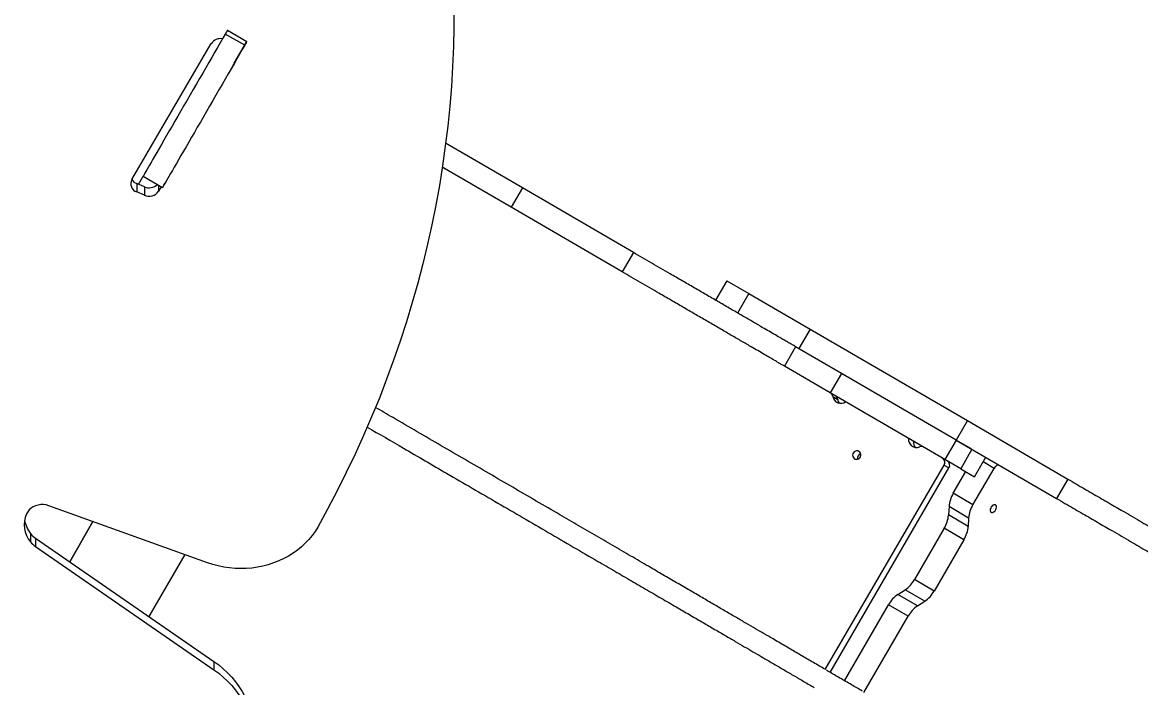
# Model space of a CAD drawing. Header units: millimetres. Extents: x -8422 to 28150, y -6982 to 5510.
# Drawn here: x -139 to 909, y -1743 to -1119 of the extents above; entities that cross this region are included whole.
import ezdxf

# ---------------------------------------------------------------- set-up
doc = ezdxf.new("R2010")
doc.units = ezdxf.units.MM
for name, color, linetype in [('DIKOM_ОБЪЕКТ', 7, 'Continuous'), ('DIKOM_РАЗМЕР_ЗОНА', 7, 'Continuous'), ('DIKOM_РАЗМЕР_ОБЪЕКТА', 7, 'Continuous')]:
    doc.layers.add(name, color=color, linetype=linetype)
doc.styles.add('style1', font='arial.ttf', dxfattribs={"width": 0.8})
doc.dimstyles.new('1-50', dxfattribs={"dimtxt": 300, "dimasz": 200, "dimexe": 100, "dimexo": 0, "dimgap": 100, "dimtad": 1, "dimdec": 0, "dimtxsty": 'style1', "dimcen": 0, "dimclrd": 7, "dimclre": 7, "dimadec": 1, "dimazin": 2, "dimtfac": 1, "dimtdec": 0, "dimtmove": 1, "dimatfit": 3, "dimfxl": 0, "dimlwd": 25, "dimlwe": 18, "dimarcsym": 0})

# ---------------------------------------------------------------- blocks, each defined once
blk = doc.blocks.new('*D0')
at = {"layer": 'Defpoints', "color": 0, "transparency": 16777216}
for p in [(1363.3, 4015), (-6011, -2710), (-2661.5, -2710)]:
    blk.add_point(p, dxfattribs=at)
at = {"layer": 'DIKOM_РАЗМЕР_ОБЪЕКТА', "color": 7, "lineweight": 18, "transparency": 16777216}
for p, q in [((1363.3, 4015), (-6111, 4015)), ((-2661.5, -2710), (-6111, -2710))]:
    blk.add_line(p, q, dxfattribs=at)
at = {"layer": 'DIKOM_РАЗМЕР_ОБЪЕКТА', "color": 7, "lineweight": 25, "transparency": 16777216}
blk.add_line((-6011, 3815), (-6011, -2510), dxfattribs=at)
at = {"layer": 'DIKOM_РАЗМЕР_ОБЪЕКТА', "color": 7, "transparency": 16777216}
for points in [[(-6044.3, 3815), (-5977.6, 3815), (-6011, 4015)], [(-6044.3, -2510), (-5977.6, -2510), (-6011, -2710)]]:
    blk.add_solid(points, dxfattribs=at)
at = {"layer": 'DIKOM_РАЗМЕР_ОБЪЕКТА', "color": 0, "transparency": 16777216, "insert": (-6264.1, 652.5), "char_height": 300, "attachment_point": 5, "rotation": 90, "style": 'style1'}
blk.add_mtext('6700', dxfattribs=at)
blk = doc.blocks.new('*D1')
at = {"layer": 'Defpoints', "color": 0, "transparency": 16777216}
for p in [(-5348.3, 1737), (6047.5, 1360.2), (6047.5, -3315.3)]:
    blk.add_point(p, dxfattribs=at)
at = {"layer": 'DIKOM_РАЗМЕР_ОБЪЕКТА', "color": 7, "lineweight": 18, "transparency": 16777216}
for p, q in [((-5348.3, 1737), (-5348.3, -3415.3)), ((6047.5, 1360.2), (6047.5, -3415.3))]:
    blk.add_line(p, q, dxfattribs=at)
at = {"layer": 'DIKOM_РАЗМЕР_ОБЪЕКТА', "color": 7, "lineweight": 25, "transparency": 16777216}
blk.add_line((-5148.3, -3315.3), (5847.5, -3315.3), dxfattribs=at)
at = {"layer": 'DIKOM_РАЗМЕР_ОБЪЕКТА', "color": 7, "transparency": 16777216}
for points in [[(-5148.3, -3282), (-5148.3, -3348.7), (-5348.3, -3315.3)], [(5847.5, -3282), (5847.5, -3348.7), (6047.5, -3315.3)]]:
    blk.add_solid(points, dxfattribs=at)
at = {"layer": 'DIKOM_РАЗМЕР_ОБЪЕКТА', "color": 0, "transparency": 16777216, "insert": (349.6, -3062.2), "char_height": 300, "attachment_point": 5, "style": 'style1'}
blk.add_mtext('11400', dxfattribs=at)
blk = doc.blocks.new('*D2')
at = {"layer": 'Defpoints', "color": 0, "transparency": 16777216}
for p in [(8043.9, 833.9), (-7345.5, 649), (8043.9, -5007.3)]:
    blk.add_point(p, dxfattribs=at)
at = {"layer": 'DIKOM_РАЗМЕР_ЗОНА', "color": 7, "lineweight": 18, "transparency": 16777216}
for p, q in [((8043.9, 833.9), (8043.9, -5107.3)), ((-7345.5, 649), (-7345.5, -5107.3))]:
    blk.add_line(p, q, dxfattribs=at)
at = {"layer": 'DIKOM_РАЗМЕР_ЗОНА', "color": 7, "lineweight": 25, "transparency": 16777216}
blk.add_line((-7145.5, -5007.3), (7843.9, -5007.3), dxfattribs=at)
at = {"layer": 'DIKOM_РАЗМЕР_ЗОНА', "color": 7, "transparency": 16777216}
for points in [[(-7145.5, -4974), (-7145.5, -5040.7), (-7345.5, -5007.3)], [(7843.9, -4974), (7843.9, -5040.7), (8043.9, -5007.3)]]:
    blk.add_solid(points, dxfattribs=at)
at = {"layer": 'DIKOM_РАЗМЕР_ЗОНА', "color": 0, "transparency": 16777216, "insert": (349.2, -4754.2), "char_height": 300, "attachment_point": 5, "style": 'style1'}
blk.add_mtext('15400', dxfattribs=at)
blk = doc.blocks.new('*D3')
at = {"layer": 'Defpoints', "color": 0, "transparency": 16777216}
for p in [(620.2, 5510), (-7972, -4607.5), (-3279.2, -4607.5)]:
    blk.add_point(p, dxfattribs=at)
at = {"layer": 'DIKOM_РАЗМЕР_ЗОНА', "color": 7, "lineweight": 18, "transparency": 16777216}
for p, q in [((620.2, 5510), (-8072, 5510)), ((-3279.2, -4607.5), (-8072, -4607.5))]:
    blk.add_line(p, q, dxfattribs=at)
at = {"layer": 'DIKOM_РАЗМЕР_ЗОНА', "color": 7, "lineweight": 25, "transparency": 16777216}
blk.add_line((-7972, 5310), (-7972, -4407.5), dxfattribs=at)
at = {"layer": 'DIKOM_РАЗМЕР_ЗОНА', "color": 7, "transparency": 16777216}
for points in [[(-8005.3, 5310), (-7938.6, 5310), (-7972, 5510)], [(-8005.3, -4407.5), (-7938.6, -4407.5), (-7972, -4607.5)]]:
    blk.add_solid(points, dxfattribs=at)
at = {"layer": 'DIKOM_РАЗМЕР_ЗОНА', "color": 0, "transparency": 16777216, "insert": (-8225.1, 451.3), "char_height": 300, "attachment_point": 5, "rotation": 90, "style": 'style1'}
blk.add_mtext('10100', dxfattribs=at)

msp = doc.modelspace()

# ---------------------------------------------------------------- linework, layer by layer
at = {"layer": 'DIKOM_ОБЪЕКТ', "color": 7, "linetype": 'Continuous', "lineweight": 15}
for p, q in [((69.3, -1140.4), (51.1, -1129.9)), ((71.2, -1137.1), (53, -1126.6)), ((-36.5, -1266.4), (37.8, -1138.9)), ((59.5, -1157.3), (68.7, -1141.4)), ((329.6, -1274.1), (257.6, -1232.3)), ((319, -1292.3), (254.5, -1254.8)), ((-30.3, -1270.9), (-25.9, -1263.2)), ((-25.9, -1263.2), (-7.7, -1273.7)), ((-32, -1270.1), (-32, -1277.9)), ((-24.8, -1273.2), (-32, -1270.1)), ((-24.8, -1281), (-32, -1277.9)), ((-24.8, -1273.2), (-24.8, -1281)), ((-11.4, -1271.6), (-11.4, -1277.1)), ((-9, -1273), (-11.4, -1277.1)), ((329.6, -1274.1), (319, -1292.3)), ((433.7, -1334.6), (329.6, -1274.1)), ((423.1, -1352.8), (319, -1292.3)), ((433.7, -1334.6), (423.1, -1352.8)), ((521.3, -1361.3), (510.8, -1379.4)), ((521.3, -1361.3), (541.9, -1373.2)), ((541.9, -1373.2), (531.4, -1391.4)), ((541.9, -1373.2), (599.3, -1406.6)), ((599.3, -1406.6), (588.8, -1424.8)), ((599.3, -1406.6), (746.8, -1492.3)), ((585.8, -1423), (575.2, -1441.2)), ((628.8, -1448), (585.8, -1423)), ((618.2, -1466.2), (575.2, -1441.2)), ((628.8, -1448), (618.2, -1466.2)), ((736.2, -1510.5), (628.8, -1448)), ((725.7, -1528.6), (618.2, -1466.2)), ((620.7, -1469.7), (625.3, -1472.4)), ((746.8, -1492.3), (736.2, -1510.5)), ((746.8, -1492.3), (840.9, -1547)), ((736.2, -1510.5), (725.7, -1528.6)), ((736.2, -1510.5), (830.4, -1565.2)), ((751.1, -1519.1), (736.2, -1510.5)), ((751.1, -1519.1), (740.6, -1537.3)), ((740.6, -1537.3), (725.7, -1528.6)), ((753.5, -1544.8), (764, -1526.6)), ((613.6, -1725.5), (724.9, -1534)), ((618.2, -1728.2), (729.5, -1536.6)), ((724.9, -1534), (729.5, -1536.6)), ((733.5, -1560.4), (745.4, -1540.1)), ((740.6, -1537.3), (753.5, -1544.8)), ((752, -1571.1), (771.9, -1537)), ((771.9, -1537), (761.5, -1531)), ((840.9, -1547), (830.4, -1565.2)), ((752, -1571.1), (733.5, -1560.4)), ((34.5, -1625.6), (-114.4, -1572)), ((729.6, -1572.9), (729.1, -1580.7)), ((747.6, -1591.5), (729.1, -1580.7)), ((748, -1583.6), (729.6, -1572.9)), ((-73, -1586.9), (-94.8, -1624.6)), ((-94.8, -1624.6), (-73, -1586.9)), ((725.2, -1593.2), (697.2, -1641.3)), ((743.6, -1603.9), (725.2, -1593.2)), ((748, -1583.6), (747.6, -1591.5)), ((-131.6, -1598), (-131.6, -1605.8)), ((-126.9, -1602.4), (-126.9, -1610.2)), ((-126.9, -1602.4), (40.2, -1717.9)), ((743.6, -1603.9), (715.7, -1652)), ((-126.9, -1610.2), (40.2, -1725.7)), ((13, -1617.8), (-20.5, -1675.9)), ((715.7, -1652), (697.2, -1641.3)), ((681.7, -1655.2), (688.4, -1650.9)), ((700.2, -1665.9), (681.7, -1655.2)), ((706.8, -1661.6), (688.4, -1650.9)), ((631.5, -1736), (672.9, -1664.8)), ((691.3, -1675.5), (672.9, -1664.8)), ((700.2, -1665.9), (706.8, -1661.6)), ((649.7, -1747.1), (691.3, -1675.5)), ((40.2, -1717.9), (40.2, -1725.7))]:
    msp.add_line(p, q, dxfattribs=at)
at = {"layer": 'DIKOM_ОБЪЕКТ', "color": 7, "linetype": 'Continuous', "lineweight": 15, "flags": 128}
for points in [[(265.4, -1104.4), (265.3, -1123.1), (264.9, -1141.7), (264.1, -1160.4), (263, -1179), (261.5, -1197.6), (259.6, -1216.2), (257.3, -1234.8), (254.7, -1253.4), (251.8, -1271.9), (248.4, -1290.3), (244.7, -1308.7), (240.7, -1327), (236.3, -1345.3), (231.5, -1363.5), (226.4, -1381.7), (220.9, -1399.8), (215.1, -1417.8), (208.9, -1435.7), (202.3, -1453.5), (195.5, -1471.2), (188.2, -1488.8), (180.7, -1506.3), (172.7, -1523.7), (164.5, -1541), (155.9, -1558.1), (146.9, -1575.2), (137.7, -1592.1)], [(51.1, -1129.9), (48.7, -1133.9), (46.3, -1138.2), (43.7, -1142.6), (41.1, -1147.2), (38.4, -1151.9), (35.6, -1156.7), (32.7, -1161.6), (29.9, -1166.6), (27, -1171.7), (24, -1176.7), (21.1, -1181.8), (18.2, -1186.9), (15.2, -1192), (12.3, -1197), (9.5, -1201.9), (6.7, -1206.8), (3.9, -1211.6), (1.2, -1216.2), (-1.4, -1220.8), (-3.9, -1225.1), (-6.4, -1229.3), (-8.7, -1233.4), (-10.9, -1237.2), (-13, -1240.8), (-14.9, -1244.2), (-16.7, -1247.3), (-18.4, -1250.2), (-19.9, -1252.8), (-21.2, -1255.1), (-22.4, -1257.2), (-23.4, -1258.9), (-24.3, -1260.4), (-25, -1261.6), (-25.4, -1262.4), (-25.8, -1263), (-25.9, -1263.2), (-25.9, -1263.2)], [(53, -1126.6), (52.9, -1126.6), (52.7, -1127), (52.3, -1127.7), (51.8, -1128.6), (51.1, -1129.9)], [(69.3, -1140.4), (66.9, -1144.4), (64.5, -1148.7), (61.9, -1153.1), (59.3, -1157.7), (56.5, -1162.4), (53.8, -1167.2), (50.9, -1172.1), (48.1, -1177.1), (45.1, -1182.2), (42.2, -1187.2), (39.3, -1192.3), (36.3, -1197.4), (33.4, -1202.5), (30.5, -1207.5), (27.7, -1212.4), (24.8, -1217.3), (22.1, -1222.1), (19.4, -1226.7), (16.8, -1231.3), (14.3, -1235.6), (11.8, -1239.8), (9.5, -1243.9), (7.3, -1247.7), (5.2, -1251.3), (3.3, -1254.7), (1.5, -1257.8), (-0.2, -1260.7), (-1.7, -1263.3), (-3, -1265.6), (-4.2, -1267.7), (-5.3, -1269.4), (-6.1, -1270.9), (-6.8, -1272.1), (-7.3, -1272.9), (-7.6, -1273.5), (-7.7, -1273.7), (-7.7, -1273.6), (-7.4, -1273.2), (-7, -1272.5), (-6.4, -1271.5), (-5.7, -1270.1)], [(68.7, -1141.4), (69.5, -1140), (70.1, -1138.9), (70.6, -1138), (71, -1137.4), (71.2, -1137.1), (71.1, -1137.1), (70.9, -1137.5), (70.5, -1138.2), (70, -1139.1), (69.3, -1140.4)], [(59.5, -1157.3), (58.8, -1158.4), (58.3, -1159.4), (57.9, -1160.1), (57.6, -1160.6), (57.5, -1160.7), (57.5, -1160.7)], [(645.1, -1521.1), (644, -1520.7), (642.9, -1520.6), (641.8, -1520.9), (640.8, -1521.5), (640, -1522.4), (639.4, -1523.5), (639.2, -1524.6), (639.4, -1525.8), (639.9, -1526.9), (640.6, -1527.7), (641.6, -1528.3), (642.7, -1528.5), (643.9, -1528.4), (645, -1528), (645.9, -1527.2), (646.5, -1526.2), (646.9, -1525.1), (646.9, -1523.9), (646.6, -1522.8), (646, -1521.8), (645.1, -1521.1)], [(777, -1534.2), (776.4, -1534), (775.8, -1533.9), (775.1, -1534), (774.4, -1534.3), (773.7, -1534.8), (773, -1535.4), (772.4, -1536.1), (771.9, -1537)], [(-114.4, -1572), (-116.8, -1571.3), (-119.3, -1571), (-121.9, -1571), (-124.4, -1571.4), (-126.8, -1572.1), (-129, -1573.1), (-131, -1574.4), (-132.8, -1576), (-134.2, -1577.8), (-135.3, -1579.7)], [(773.2, -1571.3), (772.5, -1571.1), (771.6, -1571.2), (770.8, -1571.6), (769.9, -1572.3), (769.2, -1573.2), (768.7, -1574.3), (768.3, -1575.4), (768.3, -1576.4), (768.4, -1577.3), (768.9, -1578), (769.5, -1578.3), (770.3, -1578.4), (771.1, -1578.1), (772, -1577.5), (772.8, -1576.7), (773.4, -1575.7), (773.9, -1574.6), (774.1, -1573.5), (774, -1572.6), (773.7, -1571.8), (773.2, -1571.3)], [(137.7, -1592.1), (135.2, -1596.1), (132.5, -1600), (129.4, -1603.7), (126.1, -1607.2), (122.5, -1610.5), (118.7, -1613.6), (114.6, -1616.5), (110.3, -1619.2), (105.9, -1621.6), (101.2, -1623.8), (96.4, -1625.6), (91.4, -1627.3), (86.4, -1628.6), (81.2, -1629.6), (76, -1630.4), (70.7, -1630.8), (65.5, -1630.9), (60.2, -1630.8), (54.9, -1630.3), (49.7, -1629.6), (44.5, -1628.5), (39.5, -1627.2), (34.5, -1625.6)], [(40.2, -1717.9), (44.9, -1721.3), (49.2, -1724.9), (53.3, -1728.8), (57.1, -1732.8), (60.7, -1737.1), (63.9, -1741.5), (66.8, -1746), (69.3, -1750.8), (71.5, -1755.6), (73.4, -1760.6), (74.9, -1765.6), (76.1, -1770.7), (76.9, -1775.9), (77.3, -1781.1), (77.4, -1784.5)], [(40.2, -1725.7), (44.9, -1729), (49.2, -1732.7), (53.3, -1736.5), (57.1, -1740.6), (60.7, -1744.8), (63.9, -1749.2), (66.8, -1753.8), (69.3, -1758.5), (71.5, -1763.4), (73.4, -1768.3), (74.9, -1773.4), (76.1, -1778.5), (76.9, -1783.6), (77.3, -1788.8), (77.4, -1794), (77.1, -1799.2)]]:
    msp.add_lwpolyline(points, dxfattribs=at)
at = {"layer": 'DIKOM_ОБЪЕКТ', "color": 7, "linetype": 'Continuous', "lineweight": 15}
for centre, radius, start, end in [((46.7, -1144.8), 10.6, 80.0728, 146.4884), ((-29.4, -1270.3), 8.06, 151.5349, 251.1852), ((-28.5, -1261.5), 9.32, 211.4528, 247.9214), ((-20.4, -1263), 11.1, 246.5606, 314.7241), ((-20.4, -1271.1), 10.8, 245.6969, 326.2537), ((616, -1470.3), 4.7, 7.7467, 59.5063), ((628.1, -1468.6), 7.51, 188.033, 307.6784), ((620.6, -1473), 4.7, 7.7467, 59.5063), ((632.8, -1471.3), 7.64, 187.9608, 218.4861), ((699.1, -1509.9), 7.51, 171.9939, 291.6352), ((704, -1512.5), 7.82, 172.8443, 218.1449), ((703.6, -1521.3), 4.7, 60.164, 111.9235), ((647.9, -1527.4), 4.12, 105.5712, 194.0991), ((720.8, -1531.4), 4.89, 328.5567, 58.497), ((725.4, -1534.1), 4.89, 328.5567, 58.497), ((758.1, -1575.1), 28.6, 149.0768, 175.5221), ((776.5, -1585.8), 28.6, 149.0784, 175.5225), ((-112.2, -1589.7), 25.2, 156.6926, 219.6136), ((700.6, -1578.5), 28.6, 329.0785, 355.5204), ((-111.2, -1581.5), 26.2, 189.4536, 219.0611), ((719.1, -1589.2), 28.6, 329.0784, 355.5225), ((-114.3, -1584.2), 22.1, 218.8128, 235.5343), ((-114.3, -1591.9), 22.1, 218.8128, 235.5343), ((672.3, -1627.2), 28.6, 304.1498, 330.5918), ((697.8, -1678.8), 28.6, 124.1482, 150.5934), ((690.8, -1637.9), 28.6, 304.1477, 330.5919), ((716.2, -1689.5), 28.6, 124.1477, 150.5918)]:
    msp.add_arc(centre, radius, start, end, dxfattribs=at)
for points, knots in [([(585.8, -1423), (585.2, -1422.7), (584.2, -1422.1), (581.6, -1420.6), (578.5, -1418.8), (574.9, -1416.7), (570.6, -1414.2), (565.4, -1411.2), (559.4, -1407.7), (552.2, -1403.5), (543.7, -1398.5), (533.8, -1392.8), (523.5, -1386.8), (512.8, -1380.6), (501.8, -1374.2), (490.6, -1367.7), (479.4, -1361.2), (469, -1355.2), (459.5, -1349.6), (450.8, -1344.6), (442.2, -1339.6), (436.5, -1336.3), (433.7, -1334.6)], [0, 0, 0, 0, 0.040135, 0.078263, 0.114767, 0.150089, 0.18464, 0.229278, 0.273751, 0.318426, 0.3789, 0.440225, 0.502269, 0.564731, 0.627232, 0.689383, 0.750864, 0.811498, 0.858597, 0.905412, 0.952333, 1, 1, 1, 1]), ([(575.2, -1441.2), (574.7, -1440.9), (573.7, -1440.3), (571, -1438.8), (567.9, -1436.9), (564.4, -1434.9), (560.1, -1432.4), (554.9, -1429.4), (548.8, -1425.8), (541.6, -1421.6), (533.1, -1416.7), (523.3, -1411), (512.9, -1405), (502.2, -1398.7), (491.2, -1392.4), (480.1, -1385.9), (468.9, -1379.4), (458.5, -1373.3), (449, -1367.8), (440.3, -1362.8), (431.6, -1357.7), (426, -1354.4), (423.1, -1352.8)], [0, 0, 0, 0, 0.040135, 0.078263, 0.114767, 0.150089, 0.18464, 0.229278, 0.273751, 0.318426, 0.3789, 0.440225, 0.502269, 0.564731, 0.627232, 0.689383, 0.750864, 0.811498, 0.858597, 0.905412, 0.952333, 1, 1, 1, 1]), ([(613.2, -1725.3), (611.5, -1724.3), (605.8, -1721), (597, -1715.9), (586.4, -1709.6), (575.7, -1703.4), (565.7, -1697.5), (556.5, -1692.2), (548.4, -1687.4), (539.7, -1682.4), (530.5, -1677), (520.7, -1671.3), (510.4, -1665.3), (499.6, -1659), (488, -1652.2), (475.8, -1645.1), (463, -1637.7), (448.9, -1629.5), (433.4, -1620.4), (416.6, -1610.6), (399.4, -1600.7), (382.1, -1590.6), (363.2, -1579.6), (342.7, -1567.7), (320.6, -1554.8), (298.4, -1541.8), (276, -1528.8), (253.5, -1515.8), (231, -1502.6), (210.4, -1490.7), (197.4, -1483.1), (191.9, -1479.9)], [0, 0, 0, 0, 0.0155538, 0.051649, 0.0879071, 0.1243117, 0.1608246, 0.1837745, 0.2066726, 0.2294949, 0.2522298, 0.274879, 0.2962675, 0.3176351, 0.3390323, 0.3604887, 0.3820167, 0.4036192, 0.429622, 0.4556718, 0.4817057, 0.5076638, 0.5335387, 0.5657936, 0.5979792, 0.6301265, 0.6622689, 0.6944252, 0.7266116, 0.7590346, 0.7824948, 0.7824948, 0.7824948, 0.7824948]), ([(184.1, -1498.3), (195.5, -1504.9), (220.3, -1519.3), (253.2, -1538.5), (282.6, -1555.6), (306.6, -1569.5), (330.4, -1583.4), (354, -1597.1), (377.4, -1610.8), (398.2, -1622.9), (416.4, -1633.4), (431.9, -1642.5), (447, -1651.3), (461.6, -1659.7), (475.2, -1667.7), (487.8, -1675), (499.3, -1681.7), (510, -1688), (520, -1693.8), (529.2, -1699.2), (537.8, -1704.2), (545.8, -1708.9), (553.4, -1713.3), (561.6, -1718.1), (570.3, -1723.2), (579.7, -1728.7), (589.1, -1734.2), (596.8, -1738.7), (601.8, -1741.6), (603.3, -1742.4)], [0.2141316, 0.2141316, 0.2141316, 0.2141316, 0.2631895, 0.321385, 0.356233, 0.3910848, 0.4259662, 0.4609098, 0.4959729, 0.5312033, 0.5557557, 0.5802848, 0.6047469, 0.6291125, 0.6533764, 0.6761295, 0.6988517, 0.7216019, 0.7444231, 0.7673301, 0.7899143, 0.81257, 0.8352703, 0.8579767, 0.8903595, 0.9226615, 0.9548568, 0.9869211, 1, 1, 1, 1]), ([(840.9, -1547), (843.6, -1548.6), (848.8, -1551.6), (856.5, -1556.1), (863.8, -1560.3), (870.9, -1564.5), (877.8, -1568.5), (884.6, -1572.4), (892, -1576.7), (900, -1581.3), (908.4, -1586.2), (916.4, -1590.9), (923.8, -1595.2), (930.7, -1599.2), (937, -1602.9), (942.5, -1606.1), (946.7, -1608.5), (949.7, -1610.2), (951.8, -1611.5), (953.5, -1612.4), (954.7, -1613.1), (954.9, -1613.3), (955, -1613.3)], [0, 0, 0, 0, 0.045708, 0.090155, 0.133989, 0.177684, 0.221551, 0.265773, 0.310422, 0.372501, 0.435212, 0.498256, 0.561281, 0.623935, 0.68593, 0.747111, 0.807549, 0.845322, 0.883133, 0.921253, 0.960055, 1, 1, 1, 1]), ([(830.4, -1565.2), (833, -1566.7), (838.3, -1569.8), (845.9, -1574.2), (853.2, -1578.5), (860.4, -1582.6), (867.3, -1586.6), (874, -1590.5), (881.4, -1594.9), (889.4, -1599.5), (897.8, -1604.4), (905.8, -1609), (913.3, -1613.4), (920.2, -1617.4), (926.5, -1621), (932, -1624.2), (936.2, -1626.7), (939.2, -1628.4), (941.3, -1629.6), (942.9, -1630.6), (944.1, -1631.3), (944.4, -1631.4), (944.5, -1631.5)], [0, 0, 0, 0, 0.045708, 0.090155, 0.133989, 0.177684, 0.221551, 0.265773, 0.310422, 0.372501, 0.435212, 0.498256, 0.561281, 0.623935, 0.68593, 0.747111, 0.807549, 0.845322, 0.883133, 0.921253, 0.960055, 1, 1, 1, 1]), ([(648.2, -1745.7), (644.8, -1743.7), (637.5, -1739.5), (627.2, -1733.5), (619.5, -1729), (615.6, -1726.7), (614.7, -1726.2)], [0, 0, 0, 0, 0.267748, 0.587477, 0.907362, 1, 1, 1, 1])]:
    msp.add_open_spline(points, degree=3, knots=knots, dxfattribs=at)

# ---------------------------------------------------------------- dimensions: what is measured, and where the dimension line sits
at = {"layer": 'DIKOM_РАЗМЕР_ЗОНА'}
dim = msp.add_linear_dim(base=(-7972, -4607.5), p1=(620.2, 5510), p2=(-3279.2, -4607.5), angle=90, text='10100', dimstyle='1-50', override={"dimscale": 1, "dimtix": 0, "dimtofl": 1, "dimtmove": 1, "dimatfit": 3}, dxfattribs=at)
dim.commit()
dim.dimension.update_dxf_attribs({"geometry": '*D3', "text_midpoint": (-8225.1, 451.3)})
dim = msp.add_linear_dim(base=(8043.9, -5007.3), p1=(-7345.5, 649), p2=(8043.9, 833.9), text='15400', dimstyle='1-50', override={"dimscale": 1, "dimtix": 0, "dimtofl": 1, "dimtmove": 1, "dimatfit": 3}, dxfattribs=at)
dim.commit()
dim.dimension.update_dxf_attribs({"geometry": '*D2', "text_midpoint": (349.2, -4754.2)})
at = {"layer": 'DIKOM_РАЗМЕР_ОБЪЕКТА'}
dim = msp.add_linear_dim(base=(-6011, -2710), p1=(1363.3, 4015), p2=(-2661.5, -2710), angle=90, text='6700', dimstyle='1-50', override={"dimscale": 1, "dimtix": 0, "dimtofl": 1, "dimtmove": 1, "dimatfit": 3}, dxfattribs=at)
dim.commit()
dim.dimension.update_dxf_attribs({"geometry": '*D0', "text_midpoint": (-6264.1, 652.5)})
dim = msp.add_linear_dim(base=(6047.5, -3315.3), p1=(-5348.3, 1737), p2=(6047.5, 1360.2), text='11400', dimstyle='1-50', override={"dimscale": 1, "dimtix": 0, "dimtofl": 1, "dimtmove": 1, "dimatfit": 3}, dxfattribs=at)
dim.commit()
dim.dimension.update_dxf_attribs({"geometry": '*D1', "text_midpoint": (349.6, -3062.2)})

doc.saveas('drawing.dxf')
